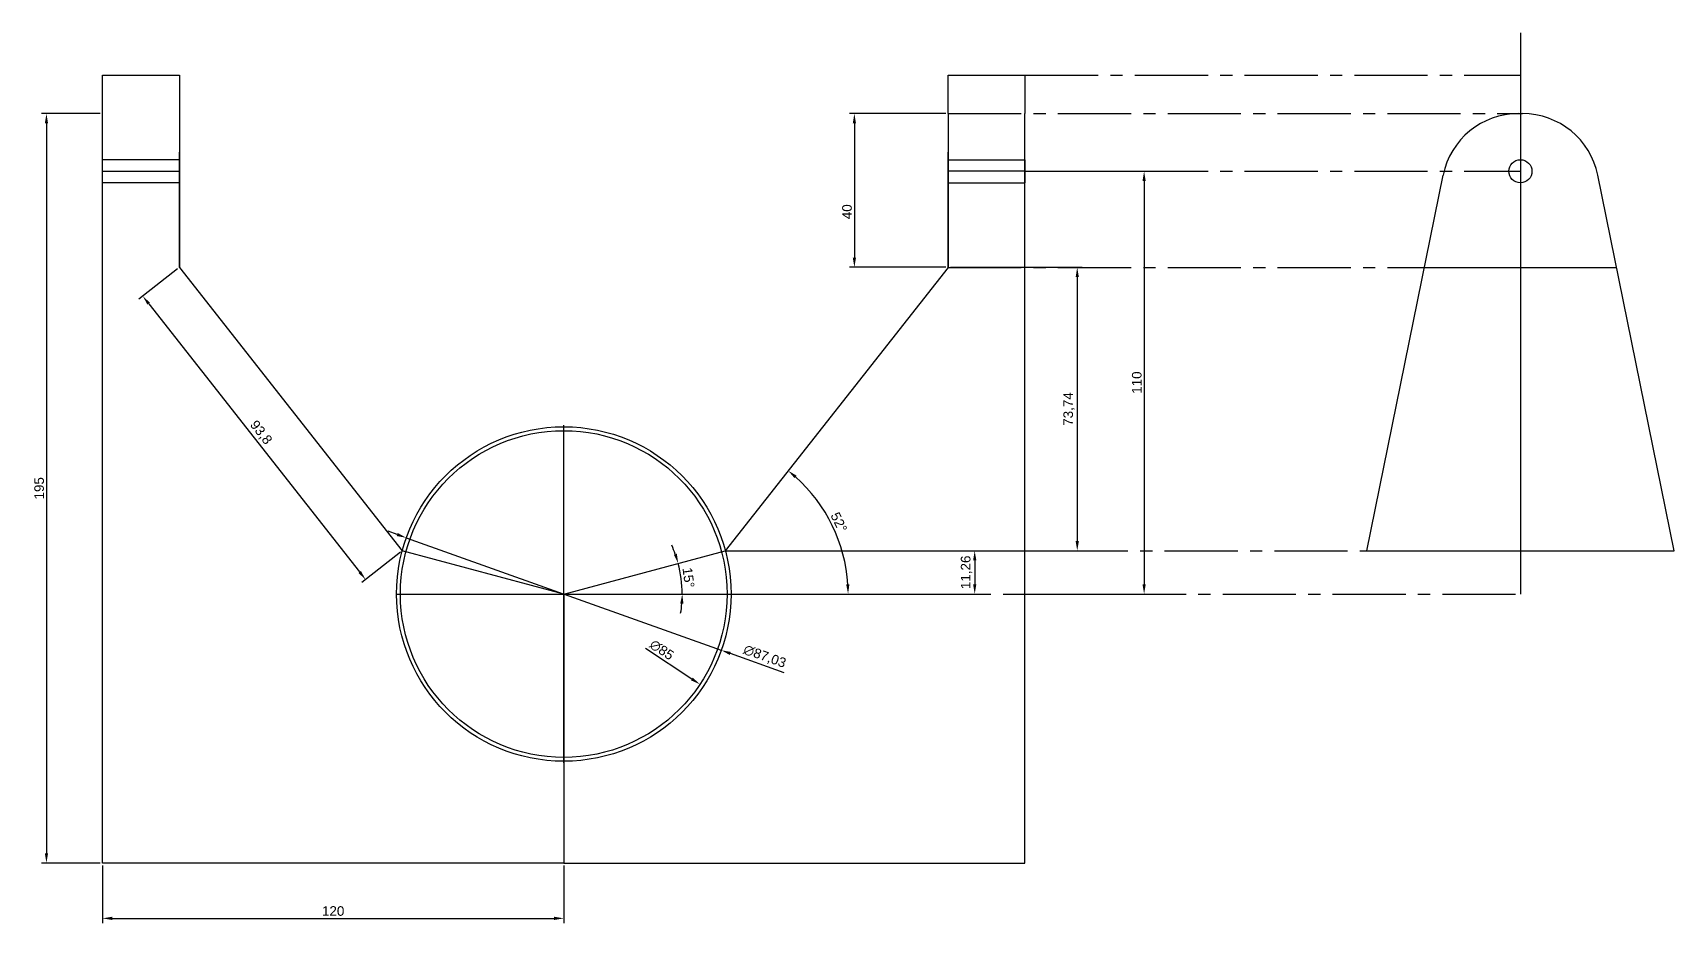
# Model space of a CAD drawing. Header units: millimetres. Extents: x 1725 to 3782, y 769 to 1686.
# Drawn here: x 1725.1 to 2152.2, y 1389.7 to 1621.4 of the extents above; entities that cross this region are included whole.
import ezdxf

# ---------------------------------------------------------------- set-up
doc = ezdxf.new("R2010")
doc.units = ezdxf.units.MM
doc.linetypes.add('CENTER2', pattern=[28.575, 19.05, -3.175, 3.175, -3.175])
doc.styles.get("Standard").update_dxf_attribs({"font": 'arial.ttf'})
doc.dimstyles.new('ISO-25', dxfattribs={"dimtxt": 2.5, "dimasz": 2.5, "dimexe": 1.25, "dimexo": 0.625, "dimtad": 1, "dimtxsty": 'Standard', "dimcen": 2.5, "dimadec": 0, "dimazin": 0, "dimtfac": 1, "dimtmove": 0, "dimatfit": 3, "dimfxl": 1, "dimarcsym": 0})

# ---------------------------------------------------------------- blocks, each defined once
blk = doc.blocks.new('*D2')
at = {"color": 0, "lineweight": -2, "transparency": 16777216}
for p, q in [((1742.62, 1600.37), (1727.39, 1600.37)), ((1728.64, 1597.87), (1728.64, 1407.87)), ((1742.62, 1405.37), (1727.39, 1405.37))]:
    blk.add_line(p, q, dxfattribs=at)
at = {"color": 0, "transparency": 16777216}
for points in [[(1728.22, 1597.87), (1729.05, 1597.87), (1728.64, 1600.37)], [(1728.22, 1407.87), (1729.05, 1407.87), (1728.64, 1405.37)]]:
    blk.add_solid(points, dxfattribs=at)
at = {"layer": 'Defpoints', "color": 0, "transparency": 16777216}
for p in [(1743.24, 1600.37), (1728.64, 1405.37), (1743.24, 1405.37)]:
    blk.add_point(p, dxfattribs=at)
at = {"color": 0, "transparency": 16777216, "insert": (1726.74, 1502.87), "char_height": 2.5, "attachment_point": 5, "rotation": 90}
blk.add_mtext('195', dxfattribs=at)
blk = doc.blocks.new('*D3')
at = {"color": 0, "lineweight": -2, "transparency": 16777216}
for p, q in [((1743.24, 1404.74), (1743.24, 1389.72)), ((1863.24, 1404.74), (1863.24, 1389.72)), ((1745.74, 1390.97), (1860.74, 1390.97))]:
    blk.add_line(p, q, dxfattribs=at)
at = {"color": 0, "transparency": 16777216}
for points in [[(1745.74, 1391.39), (1745.74, 1390.55), (1743.24, 1390.97)], [(1860.74, 1391.39), (1860.74, 1390.55), (1863.24, 1390.97)]]:
    blk.add_solid(points, dxfattribs=at)
at = {"layer": 'Defpoints', "color": 0, "transparency": 16777216}
for p in [(1743.24, 1405.37), (1863.24, 1405.37), (1863.24, 1390.97)]:
    blk.add_point(p, dxfattribs=at)
at = {"color": 0, "transparency": 16777216, "insert": (1803.24, 1392.87), "char_height": 2.5, "attachment_point": 5}
blk.add_mtext('120', dxfattribs=at)
blk = doc.blocks.new('*D1')
at = {"color": 0, "lineweight": -2, "transparency": 16777216}
for p, q in [((1962.62, 1600.37), (1937.6, 1600.37)), ((1938.85, 1597.87), (1938.85, 1562.87)), ((1962.62, 1560.37), (1937.6, 1560.37))]:
    blk.add_line(p, q, dxfattribs=at)
at = {"color": 0, "transparency": 16777216}
for points in [[(1938.44, 1597.87), (1939.27, 1597.87), (1938.85, 1600.37)], [(1938.44, 1562.87), (1939.27, 1562.87), (1938.85, 1560.37)]]:
    blk.add_solid(points, dxfattribs=at)
at = {"layer": 'Defpoints', "color": 0, "transparency": 16777216}
for p in [(1963.24, 1600.37), (1938.85, 1560.37), (1963.24, 1560.37)]:
    blk.add_point(p, dxfattribs=at)
at = {"color": 0, "transparency": 16777216, "insert": (1936.95, 1574.83), "char_height": 2.5, "attachment_point": 5, "rotation": 90}
blk.add_mtext('40', dxfattribs=at)
blk = doc.blocks.new('*D7')
at = {"color": 0, "lineweight": -2, "transparency": 16777216}
for start, end in [(19.6486, 24.2971), (360, 15), (350.7029, 355.3514)]:
    blk.add_arc((1863.24, 1475.37), 30.82, start, end, dxfattribs=at)
at = {"color": 0, "transparency": 16777216}
for points in [[(1892.67, 1485.86), (1891.87, 1485.61), (1893.01, 1483.34)], [(1893.55, 1472.89), (1894.38, 1472.85), (1894.07, 1475.37)]]:
    blk.add_solid(points, dxfattribs=at)
at = {"layer": 'Defpoints', "color": 0, "transparency": 16777216}
for p in [(1905.27, 1486.63), (1893.95, 1478.05), (1819.73, 1475.37), (1863.24, 1475.37), (1960.28, 1475.37)]:
    blk.add_point(p, dxfattribs=at)
at = {"color": 0, "transparency": 16777216, "insert": (1895.69, 1479.64), "char_height": 2.5, "attachment_point": 5, "rotation": 277.5}
blk.add_mtext('15°', dxfattribs=at)
blk = doc.blocks.new('*D8')
at = {"color": 0, "lineweight": -2, "transparency": 16777216}
blk.add_arc((1896.42, 1475.37), 40.8, 3.5112, 48.3159, dxfattribs=at)
at = {"color": 0, "transparency": 16777216}
for points in [[(1923.29, 1505.52), (1923.82, 1506.16), (1921.64, 1507.44)], [(1937.56, 1477.88), (1936.73, 1477.85), (1937.22, 1475.37)]]:
    blk.add_solid(points, dxfattribs=at)
at = {"layer": 'Defpoints', "color": 0, "transparency": 16777216}
for p in [(1963.24, 1560.37), (1905.27, 1486.63), (1935.38, 1487.48), (1819.73, 1475.37), (1960.28, 1475.37)]:
    blk.add_point(p, dxfattribs=at)
at = {"color": 0, "transparency": 16777216, "insert": (1934.83, 1494.03), "char_height": 2.5, "attachment_point": 5, "rotation": 295.9135}
blk.add_mtext('52°', dxfattribs=at)
blk = doc.blocks.new('*D9')
at = {"color": 0, "lineweight": -2, "transparency": 16777216}
for p, q in [((1819.91, 1490.84), (1817.55, 1491.68)), ((1822.26, 1490), (1904.22, 1460.74)), ((1920.62, 1454.89), (1906.58, 1459.9))]:
    blk.add_line(p, q, dxfattribs=at)
at = {"color": 0, "transparency": 16777216}
for points in [[(1820.05, 1491.23), (1819.77, 1490.45), (1822.26, 1490)], [(1906.72, 1460.29), (1906.44, 1459.5), (1904.22, 1460.74)]]:
    blk.add_solid(points, dxfattribs=at)
at = {"layer": 'Defpoints', "color": 0, "transparency": 16777216}
for p in [(1822.26, 1490), (1904.22, 1460.74)]:
    blk.add_point(p, dxfattribs=at)
at = {"color": 0, "transparency": 16777216, "insert": (1915.5, 1459.01), "char_height": 2.5, "attachment_point": 5, "rotation": 340.3534}
blk.add_mtext('∅87,03', dxfattribs=at)
blk = doc.blocks.new('*D10')
at = {"color": 0, "lineweight": -2, "transparency": 16777216}
blk.add_line((1884.5, 1461.27), (1896.58, 1453.26), dxfattribs=at)
at = {"color": 0, "transparency": 16777216}
blk.add_solid([(1896.81, 1453.61), (1896.35, 1452.91), (1898.66, 1451.88)], dxfattribs=at)
at = {"layer": 'Defpoints', "color": 0, "transparency": 16777216}
for p in [(1827.82, 1498.85), (1898.66, 1451.88)]:
    blk.add_point(p, dxfattribs=at)
at = {"color": 0, "transparency": 16777216, "insert": (1888.74, 1460.82), "char_height": 2.5, "attachment_point": 5, "rotation": 326.4515}
blk.add_mtext('∅85', dxfattribs=at)
blk = doc.blocks.new('*D11')
at = {"color": 0, "lineweight": -2, "transparency": 16777216}
for p, q in [((1905.9, 1486.63), (1971.41, 1486.63)), ((1970.16, 1484.13), (1970.16, 1477.87)), ((1905.9, 1475.37), (1971.41, 1475.37))]:
    blk.add_line(p, q, dxfattribs=at)
at = {"color": 0, "transparency": 16777216}
for points in [[(1969.75, 1484.13), (1970.58, 1484.13), (1970.16, 1486.63)], [(1969.75, 1477.87), (1970.58, 1477.87), (1970.16, 1475.37)]]:
    blk.add_solid(points, dxfattribs=at)
at = {"layer": 'Defpoints', "color": 0, "transparency": 16777216}
for p in [(1905.27, 1486.63), (1905.27, 1475.37), (1970.16, 1475.37)]:
    blk.add_point(p, dxfattribs=at)
at = {"color": 0, "transparency": 16777216, "insert": (1968.04, 1481), "char_height": 2.5, "attachment_point": 5, "rotation": 90}
blk.add_mtext('11,26', dxfattribs=at)
blk = doc.blocks.new('*D12')
at = {"color": 0, "lineweight": -2, "transparency": 16777216}
for p, q in [((1963.87, 1560.37), (1998.09, 1560.37)), ((1996.84, 1557.87), (1996.84, 1489.13)), ((1963.87, 1486.63), (1998.09, 1486.63))]:
    blk.add_line(p, q, dxfattribs=at)
at = {"color": 0, "transparency": 16777216}
for points in [[(1996.43, 1557.87), (1997.26, 1557.87), (1996.84, 1560.37)], [(1996.43, 1489.13), (1997.26, 1489.13), (1996.84, 1486.63)]]:
    blk.add_solid(points, dxfattribs=at)
at = {"layer": 'Defpoints', "color": 0, "transparency": 16777216}
for p in [(1963.24, 1560.37), (1963.24, 1486.63), (1996.84, 1486.63)]:
    blk.add_point(p, dxfattribs=at)
at = {"color": 0, "transparency": 16777216, "insert": (1994.71, 1523.5), "char_height": 2.5, "attachment_point": 5, "rotation": 90}
blk.add_mtext('73,74', dxfattribs=at)
blk = doc.blocks.new('*D13')
at = {"color": 0, "lineweight": -2, "transparency": 16777216}
for p, q in [((1762.75, 1559.98), (1752.72, 1552.1)), ((1755.25, 1550.9), (1810.13, 1481.1)), ((1820.72, 1486.24), (1810.69, 1478.36))]:
    blk.add_line(p, q, dxfattribs=at)
at = {"color": 0, "transparency": 16777216}
for points in [[(1755.58, 1551.16), (1754.92, 1550.65), (1753.71, 1552.87)], [(1810.46, 1481.35), (1809.8, 1480.84), (1811.68, 1479.13)]]:
    blk.add_solid(points, dxfattribs=at)
at = {"layer": 'Defpoints', "color": 0, "transparency": 16777216}
for p in [(1763.24, 1560.37), (1821.21, 1486.63), (1811.68, 1479.13)]:
    blk.add_point(p, dxfattribs=at)
at = {"color": 0, "transparency": 16777216, "insert": (1784.36, 1517.32), "char_height": 2.5, "attachment_point": 5, "rotation": 308.1729}
blk.add_mtext('93,8', dxfattribs=at)
blk = doc.blocks.new('*D14')
at = {"color": 0, "lineweight": -2, "transparency": 16777216}
for p, q in [((1983.87, 1585.37), (2015.49, 1585.37)), ((2014.24, 1582.87), (2014.24, 1477.87)), ((1983.87, 1475.37), (2015.49, 1475.37))]:
    blk.add_line(p, q, dxfattribs=at)
at = {"color": 0, "transparency": 16777216}
for points in [[(2013.83, 1582.87), (2014.66, 1582.87), (2014.24, 1585.37)], [(2013.83, 1477.87), (2014.66, 1477.87), (2014.24, 1475.37)]]:
    blk.add_solid(points, dxfattribs=at)
at = {"layer": 'Defpoints', "color": 0, "transparency": 16777216}
for p in [(1983.24, 1585.37), (1983.24, 1475.37), (2014.24, 1475.37)]:
    blk.add_point(p, dxfattribs=at)
at = {"color": 0, "transparency": 16777216, "insert": (2012.34, 1530.37), "char_height": 2.5, "attachment_point": 5, "rotation": 90}
blk.add_mtext('110', dxfattribs=at)

msp = doc.modelspace()

# ---------------------------------------------------------------- linework, layer by layer
for p, q in [((2112.157, 1621.386), (2112.157, 1475.367)), ((1743.243, 1600.367), (1743.243, 1610.367)), ((1743.243, 1610.367), (1763.243, 1610.367)), ((1763.243, 1610.367), (1763.243, 1601.617)), ((1963.243, 1600.367), (1963.243, 1610.367)), ((1963.243, 1610.367), (1983.243, 1610.367)), ((1983.243, 1610.367), (1983.243, 1600.367)), ((1763.243, 1601.617), (1763.243, 1600.367)), ((1743.243, 1590.367), (1743.243, 1600.367)), ((1763.243, 1600.367), (1763.243, 1590.367)), ((1963.243, 1600.367), (1963.243, 1590.367)), ((1983.243, 1590.367), (1983.243, 1600.367)), ((1743.243, 1475.367), (1743.243, 1590.367)), ((1763.243, 1560.367), (1763.243, 1590.367)), ((1763.243, 1590.367), (1763.243, 1560.367)), ((1763.243, 1590.367), (1763.243, 1575.367)), ((1963.243, 1560.367), (1963.243, 1590.367)), ((1963.243, 1590.367), (1963.243, 1560.367)), ((1963.243, 1590.367), (1963.243, 1575.367)), ((1983.243, 1475.367), (1983.243, 1590.367)), ((1763.243, 1588.367), (1743.243, 1588.367)), ((1743.243, 1585.367), (1763.243, 1585.367)), ((1963.243, 1588.367), (1983.243, 1588.367)), ((1983.243, 1585.367), (1963.243, 1585.367)), ((1983.243, 1588.367), (1983.243, 1582.367)), ((1983.243, 1575.367), (1983.243, 1585.367)), ((1763.243, 1582.367), (1743.243, 1582.367)), ((1963.243, 1582.367), (1983.243, 1582.367)), ((1763.243, 1560.367), (1821.213, 1486.629)), ((1963.243, 1560.367), (1905.273, 1486.629)), ((1863.243, 1431.467), (1863.243, 1519.267)), ((1863.243, 1475.367), (1821.213, 1486.629)), ((1863.243, 1475.367), (1905.273, 1486.629)), ((1743.243, 1405.367), (1743.243, 1475.367)), ((1819.73, 1475.367), (1960.28, 1475.367)), ((1863.243, 1475.367), (1863.243, 1405.367)), ((1863.243, 1475.367), (1863.243, 1405.367)), ((1983.243, 1405.367), (1983.243, 1475.367)), ((1863.243, 1405.367), (1743.243, 1405.367)), ((1863.243, 1405.367), (1983.243, 1405.367))]:
    msp.add_line(p, q)
at = {"linetype": 'CENTER2'}
for p, q in [((1983.243, 1610.367), (2112.157, 1610.367)), ((1963.243, 1600.367), (2112.157, 1600.367)), ((1983.243, 1585.367), (2112.157, 1585.367)), ((1963.243, 1560.367), (2112.157, 1560.367)), ((1905.273, 1486.629), (2112.157, 1486.629)), ((1863.243, 1475.367), (2112.157, 1475.367))]:
    msp.add_line(p, q, dxfattribs=at)
at = {"color": 3}
for p, q in [((2111.635, 1600.367), (2112.679, 1600.367)), ((2072.157, 1486.629), (2092.036, 1584.354)), ((2152.157, 1486.629), (2132.277, 1584.354)), ((2087.157, 1560.367), (2137.157, 1560.367)), ((2072.157, 1486.629), (2152.157, 1486.629))]:
    msp.add_line(p, q, dxfattribs=at)
msp.add_circle((2112.157, 1585.367), 3, dxfattribs=at)
for radius in [43.513, 42.5, 42.5]:
    msp.add_circle((1863.243, 1475.367), radius)
for centre, start, end in [((2111.635, 1580.367), 90, 168.50162), ((2112.679, 1580.367), 11.49838, 90)]:
    msp.add_arc(centre, 20, start, end, dxfattribs=at)

# ---------------------------------------------------------------- dimensions: what is measured, and where the dimension line sits
for base, p1, p2, picture, middle in [((1728.637, 1405.367), (1743.243, 1600.367), (1743.243, 1405.367), '*D2', (1726.736, 1502.867)), ((2014.244, 1475.367), (1983.243, 1585.367), (1983.243, 1475.367), '*D14', (2012.342, 1530.367)), ((1996.842, 1486.629), (1963.243, 1560.367), (1963.243, 1486.629), '*D12', (1994.715, 1523.498)), ((1970.163, 1475.367), (1905.273, 1486.629), (1905.273, 1475.367), '*D11', (1968.036, 1480.998))]:
    dim = msp.add_linear_dim(base=base, p1=p1, p2=p2, angle=90, dimstyle='ISO-25')
    dim.commit()
    dim.dimension.update_dxf_attribs({"geometry": picture, "text_midpoint": middle})
dim = msp.add_linear_dim(base=(1938.854, 1560.367), p1=(1963.243, 1600.367), p2=(1963.243, 1560.367), angle=90, dimstyle='ISO-25')
dim.commit()
dim.dimension.update_dxf_attribs({"geometry": '*D1', "text_midpoint": (1938.854, 1574.826), "dimtype": 160})
dim = msp.add_aligned_dim(p1=(1763.243, 1560.367), p2=(1821.213, 1486.629), distance=-12.131, dimstyle='ISO-25')
dim.commit()
dim.dimension.update_dxf_attribs({"geometry": '*D13', "text_midpoint": (1784.363, 1517.316)})
for base, line1, line2, picture, middle in [((1935.38, 1487.484), ((1819.73, 1475.367), (1960.28, 1475.367)), ((1963.243, 1560.367), (1905.273, 1486.629)), '*D8', (1934.829, 1494.029)), ((1893.948, 1478.054), ((1863.243, 1475.367), (1905.273, 1486.629)), ((1819.73, 1475.367), (1960.28, 1475.367)), '*D7', (1895.687, 1479.639))]:
    dim = msp.add_angular_dim_2l(base=base, line1=line1, line2=line2, dimstyle='ISO-25')
    dim.commit()
    dim.dimension.update_dxf_attribs({"geometry": picture, "text_midpoint": middle})
dim = msp.add_diameter_dim_2p(p1=(1827.823, 1498.855), p2=(1898.663, 1451.88), dimstyle='ISO-25')
dim.commit()
dim.dimension.update_dxf_attribs({"geometry": '*D10', "text_midpoint": (1887.653, 1459.181), "dimtype": 163})
dim = msp.add_diameter_dim_2p(p1=(1822.263, 1489.997), p2=(1904.223, 1460.738), dimstyle='ISO-25')
dim.commit()
dim.dimension.update_dxf_attribs({"geometry": '*D9', "text_midpoint": (1915.503, 1459.013)})
dim = msp.add_linear_dim(base=(1863.243, 1390.971), p1=(1743.243, 1405.367), p2=(1863.243, 1405.367), dimstyle='ISO-25')
dim.commit()
dim.dimension.update_dxf_attribs({"geometry": '*D3', "text_midpoint": (1803.243, 1392.872)})

doc.saveas('drawing.dxf')
